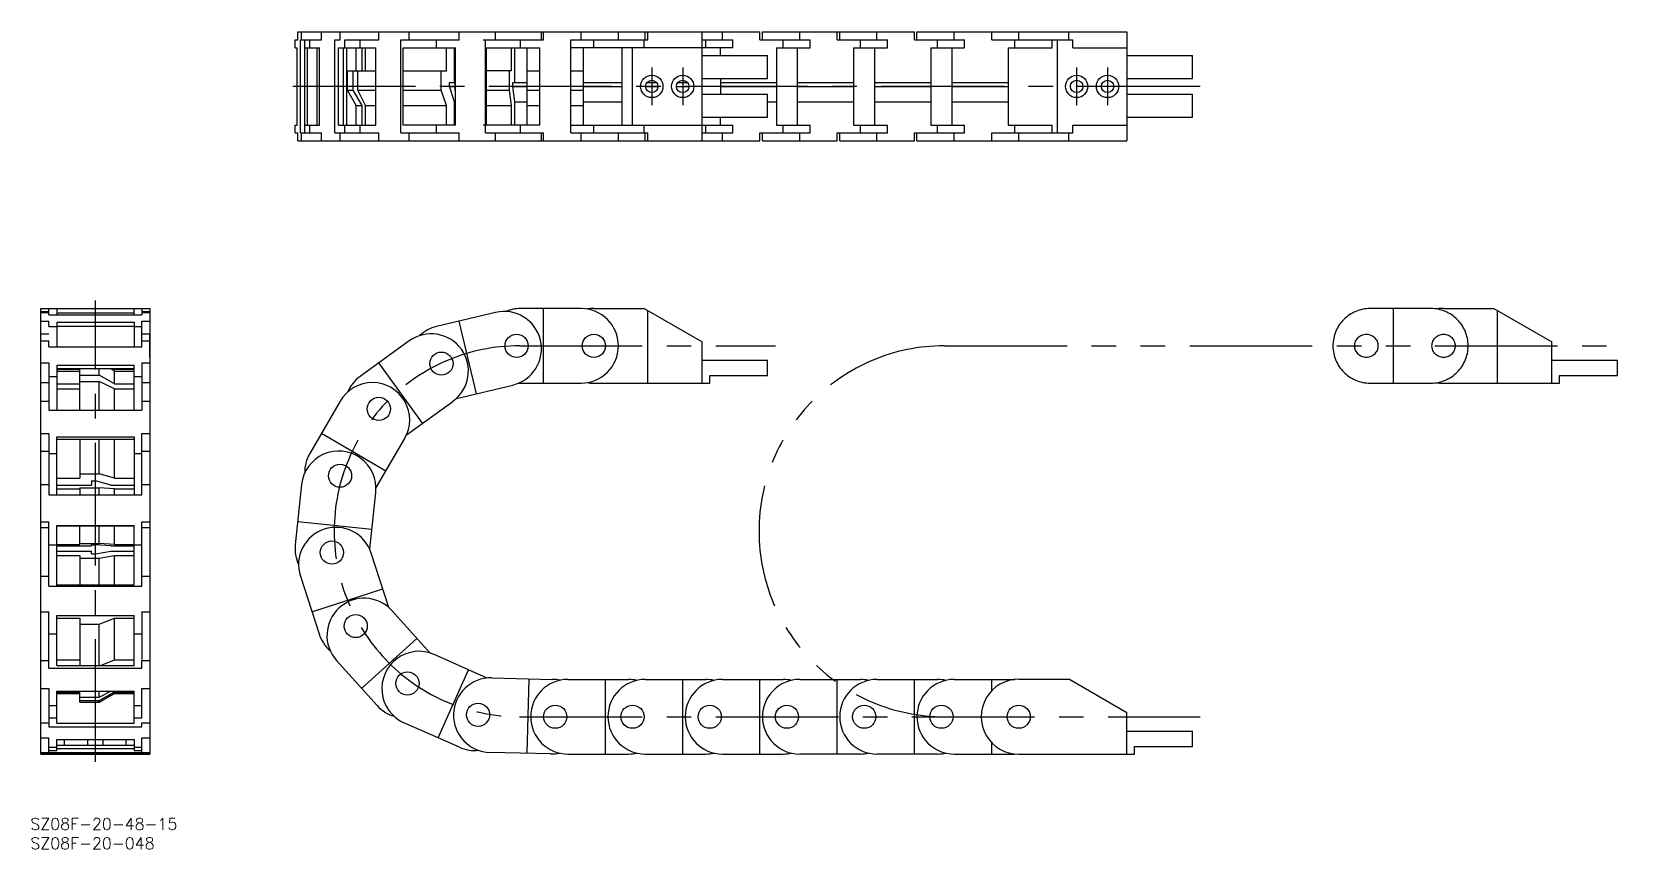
# Model space of a CAD drawing. Extents: x -31 to 382, y -25 to 187.
import ezdxf

# ---------------------------------------------------------------- set-up
doc = ezdxf.new("R2010")
doc.units = 0
doc.linetypes.add('CENTER', pattern=[50.8, 31.75, -6.35, 6.35, -6.35])
doc.linetypes.add('PHANTOM', pattern=[63.5, 31.75, -6.35, 6.35, -6.35, 6.35, -6.35])
doc.layers.get('0').update_dxf_attribs({"linetype": 'CONTINUOUS'})
doc.layers.add('CENTER', color=1, linetype='CENTER')
doc.styles.get("Standard").update_dxf_attribs({"font": 'txt.shx', "height": 3, "bigfont": 'bigfont.shx'})

msp = doc.modelspace()

# ---------------------------------------------------------------- linework, layer by layer
at = {"color": 7, "linetype": 'CONTINUOUS'}
for p, q in [((38.27, 186.95), (157.95, 186.95)), ((38.27, 184.9), (38.27, 186.95)), ((39.29, 184.9), (39.29, 186.95)), ((44.41, 184.9), (44.41, 186.95)), ((49.27, 184.9), (49.27, 186.95)), ((59.31, 184.9), (59.31, 186.95)), ((67.17, 184.9), (67.17, 186.95)), ((80.08, 184.9), (80.08, 186.95)), ((89.52, 184.9), (89.52, 186.95)), ((101.39, 184.9), (101.39, 186.95)), ((101.95, 184.9), (101.95, 186.95)), ((111.65, 184.9), (111.65, 186.95)), ((111.95, 186.96), (117.95, 186.96)), ((111.95, 186.95), (111.95, 186.96)), ((117.95, 186.95), (117.95, 186.96)), ((121.3, 184.9), (121.3, 186.95)), ((128.25, 184.9), (128.25, 186.95)), ((128.95, 184.9), (128.95, 186.95)), ((142.95, 158.75), (142.95, 186.95)), ((148.25, 184.9), (148.25, 186.95)), ((157.95, 184.9), (157.95, 186.95)), ((158.6, 186.95), (197.95, 186.95)), ((158.6, 184.9), (158.6, 186.95)), ((168.25, 184.9), (168.25, 186.95)), ((177.95, 184.9), (177.95, 186.95)), ((178.6, 184.9), (178.6, 186.95)), ((188.25, 184.9), (188.25, 186.95)), ((197.95, 184.9), (197.95, 186.95)), ((198.6, 186.95), (252.95, 186.95)), ((198.6, 184.9), (198.6, 186.95)), ((208.25, 184.9), (208.25, 186.95)), ((217.95, 184.9), (217.95, 186.95)), ((224.95, 184.9), (224.95, 186.95)), ((237.95, 184.9), (237.95, 186.95)), ((252.95, 186.95), (252.95, 158.75)), ((37.58, 184.9), (38.27, 184.9)), ((37.58, 182.85), (37.58, 184.9)), ((37.58, 182.85), (38.16, 182.85)), ((37.63, 182.85), (37.63, 184.9)), ((38.16, 162.85), (38.16, 182.85)), ((39.01, 160.8), (39.01, 184.9)), ((39.01, 184.9), (44.41, 184.9)), ((40.09, 182.85), (40.09, 184.9)), ((40.09, 182.85), (43.9, 182.85)), ((40.1, 162.85), (40.1, 182.85)), ((40.84, 162.85), (40.84, 182.85)), ((41.39, 182.85), (41.39, 184.9)), ((43.31, 162.85), (43.31, 182.85)), ((43.9, 162.85), (43.9, 182.85)), ((47.92, 160.8), (47.92, 184.9)), ((47.92, 184.9), (49.27, 184.9)), ((48.87, 182.85), (58.49, 182.85)), ((48.87, 162.85), (48.87, 182.85)), ((50.14, 162.85), (50.14, 182.85)), ((50.44, 184.9), (59.31, 184.9)), ((50.44, 182.85), (50.44, 184.9)), ((50.96, 162.85), (50.96, 182.85)), ((53.43, 176.85), (53.43, 182.85)), ((54.44, 182.85), (54.44, 184.9)), ((54.96, 176.85), (54.96, 182.85)), ((55.85, 176.85), (55.85, 182.85)), ((58.49, 162.85), (58.49, 182.85)), ((64.98, 160.8), (64.98, 184.9)), ((64.98, 184.9), (80.08, 184.9)), ((65.62, 162.85), (65.62, 182.85)), ((65.62, 182.85), (79.11, 182.85)), ((74.24, 182.85), (74.24, 184.9)), ((76.81, 176.85), (76.81, 182.85)), ((78.91, 173.85), (78.91, 182.85)), ((79.11, 162.85), (79.11, 182.85)), ((86.3, 184.9), (101.95, 184.9)), ((86.89, 160.8), (86.89, 184.9)), ((87.14, 162.85), (87.14, 182.85)), ((87.14, 182.85), (100.95, 182.85)), ((93.67, 176.85), (93.67, 182.85)), ((94.5, 173.85), (94.5, 182.85)), ((95.95, 182.85), (95.95, 184.9)), ((97.7, 162.85), (97.7, 182.85)), ((100.95, 162.85), (100.95, 182.85)), ((108.95, 160.8), (108.95, 184.9)), ((108.95, 184.9), (128.95, 184.9)), ((150.95, 182.85), (108.95, 182.85)), ((112.2, 182.85), (112.2, 162.85)), ((114.95, 182.85), (114.95, 184.9)), ((122.2, 182.85), (122.2, 162.85)), ((124.95, 162.85), (124.95, 182.85)), ((127.95, 182.85), (127.95, 184.9)), ((142.95, 184.9), (150.95, 184.9)), ((143.95, 182.85), (143.95, 184.9)), ((147.7, 180.85), (147.7, 182.85)), ((150.95, 182.85), (150.95, 184.9)), ((157.95, 184.9), (170.95, 184.9)), ((162.2, 182.85), (162.2, 162.85)), ((162.2, 182.85), (170.95, 182.85)), ((163.95, 182.85), (163.95, 184.9)), ((167.7, 162.85), (167.7, 182.85)), ((170.95, 182.85), (170.95, 184.9)), ((177.95, 184.9), (190.95, 184.9)), ((182.2, 182.85), (182.2, 162.85)), ((182.2, 182.85), (190.95, 182.85)), ((183.95, 182.85), (183.95, 184.9)), ((187.7, 162.85), (187.7, 182.85)), ((190.95, 182.85), (190.95, 184.9)), ((197.95, 184.9), (210.95, 184.9)), ((202.2, 182.85), (202.2, 162.85)), ((202.2, 182.85), (210.95, 182.85)), ((203.95, 182.85), (203.95, 184.9)), ((207.7, 162.85), (207.7, 182.85)), ((210.95, 182.85), (210.95, 184.9)), ((217.95, 184.9), (238.95, 184.9)), ((222.2, 182.85), (222.2, 162.85)), ((222.2, 182.85), (233.6, 182.85)), ((223.95, 182.85), (223.95, 184.9)), ((233.6, 182.85), (233.6, 184.9)), ((234.95, 160.8), (234.95, 184.9)), ((238.95, 182.85), (238.95, 184.9)), ((238.95, 182.85), (252.95, 182.85)), ((142.95, 180.85), (159.95, 180.85)), ((159.95, 174.85), (159.95, 180.85)), ((252.95, 180.85), (269.95, 180.85)), ((269.95, 174.85), (269.95, 180.85)), ((51.13, 176.85), (58.49, 176.85)), ((51.13, 171.89), (51.13, 176.85)), ((52.67, 171.89), (52.67, 176.85)), ((53.85, 171.89), (53.85, 176.85)), ((65.62, 176.85), (76.81, 176.85)), ((75.45, 171.89), (75.45, 176.85)), ((77.56, 173.85), (79.03, 173.85)), ((77.56, 172.85), (77.56, 173.85)), ((79.03, 171.89), (79.03, 176.85)), ((79.03, 176.85), (79.11, 176.85)), ((93.67, 176.85), (87.14, 176.85)), ((93.14, 171.89), (93.14, 176.85)), ((93.97, 173.85), (97.7, 173.85)), ((93.97, 172.85), (93.97, 173.85)), ((97.7, 176.85), (100.95, 176.85)), ((108.95, 176.85), (112.2, 176.85)), ((112.2, 173.85), (122.2, 173.85)), ((128.71, 173.85), (131.2, 173.85)), ((136.71, 173.85), (139.2, 173.85)), ((142.95, 174.85), (159.95, 174.85)), ((147.7, 174.85), (147.7, 170.85)), ((147.7, 173.85), (162.2, 173.85)), ((167.7, 173.85), (182.2, 173.85)), ((187.7, 173.85), (202.2, 173.85)), ((207.7, 173.85), (222.2, 173.85)), ((252.95, 174.85), (269.95, 174.85)), ((53.43, 167.89), (51.13, 171.89)), ((51.13, 171.89), (52.67, 171.89)), ((54.96, 167.89), (52.67, 171.89)), ((53.85, 171.89), (58.49, 171.89)), ((55.85, 167.89), (53.85, 171.89)), ((65.62, 171.89), (75.45, 171.89)), ((76.81, 167.89), (75.45, 171.89)), ((78.91, 168.85), (77.56, 172.85)), ((77.56, 172.85), (79.03, 172.85)), ((79.11, 171.32), (79.03, 171.89)), ((79.03, 171.89), (79.11, 171.89)), ((87.14, 171.89), (93.14, 171.89)), ((93.67, 167.89), (93.14, 171.89)), ((94.5, 168.85), (93.97, 172.85)), ((93.97, 172.85), (97.7, 172.85)), ((97.7, 171.89), (100.95, 171.89)), ((108.95, 171.89), (112.2, 171.89)), ((112.2, 172.85), (122.2, 172.85)), ((128.35, 172.85), (131.55, 172.85)), ((136.35, 172.85), (139.55, 172.85)), ((142.95, 170.85), (159.95, 170.85)), ((147.7, 172.85), (162.2, 172.85)), ((159.95, 164.85), (159.95, 170.85)), ((167.7, 172.85), (182.2, 172.85)), ((187.7, 172.85), (202.2, 172.85)), ((207.7, 172.85), (222.2, 172.85)), ((252.95, 170.85), (269.95, 170.85)), ((269.95, 164.85), (269.95, 170.85)), ((53.43, 167.89), (54.96, 167.89)), ((53.43, 162.85), (53.43, 167.89)), ((54.96, 162.85), (54.96, 167.89)), ((55.85, 167.89), (58.49, 167.89)), ((55.85, 162.85), (55.85, 167.89)), ((65.62, 167.89), (76.81, 167.89)), ((76.81, 162.85), (76.81, 167.89)), ((78.91, 162.85), (78.91, 168.85)), ((78.91, 168.85), (79.11, 168.85)), ((87.14, 167.89), (93.67, 167.89)), ((93.67, 162.85), (93.67, 167.89)), ((94.5, 162.85), (94.5, 168.85)), ((94.5, 168.85), (97.7, 168.85)), ((97.7, 167.89), (100.95, 167.89)), ((108.95, 167.89), (112.2, 167.89)), ((112.2, 168.85), (122.2, 168.85)), ((159.95, 168.85), (162.2, 168.85)), ((167.7, 168.85), (182.2, 168.85)), ((187.7, 168.85), (202.2, 168.85)), ((207.7, 168.85), (222.2, 168.85)), ((37.58, 160.8), (37.58, 162.85)), ((37.58, 162.85), (38.16, 162.85)), ((37.63, 160.8), (37.63, 162.85)), ((40.09, 160.8), (40.09, 162.85)), ((40.09, 162.85), (43.9, 162.85)), ((41.39, 160.8), (41.39, 162.85)), ((48.87, 162.85), (58.49, 162.85)), ((50.44, 160.8), (50.44, 162.85)), ((54.44, 160.8), (54.44, 162.85)), ((79.11, 162.85), (65.62, 162.85)), ((74.24, 160.8), (74.24, 162.85)), ((100.95, 162.85), (86.3, 162.85)), ((95.95, 160.8), (95.95, 162.85)), ((108.95, 162.85), (150.95, 162.85)), ((114.95, 160.8), (114.95, 162.85)), ((127.95, 160.8), (127.95, 162.85)), ((142.95, 164.85), (159.95, 164.85)), ((143.95, 160.8), (143.95, 162.85)), ((147.7, 162.85), (147.7, 164.85)), ((150.95, 160.8), (150.95, 162.85)), ((162.2, 162.85), (170.95, 162.85)), ((163.95, 160.8), (163.95, 162.85)), ((170.95, 160.8), (170.95, 162.85)), ((182.2, 162.85), (190.95, 162.85)), ((183.95, 160.8), (183.95, 162.85)), ((190.95, 160.8), (190.95, 162.85)), ((202.2, 162.85), (210.95, 162.85)), ((203.95, 160.8), (203.95, 162.85)), ((210.95, 160.8), (210.95, 162.85)), ((222.2, 162.85), (233.6, 162.85)), ((223.95, 160.8), (223.95, 162.85)), ((233.6, 160.8), (233.6, 162.85)), ((238.95, 162.85), (252.95, 162.85)), ((238.95, 160.8), (238.95, 162.85)), ((252.95, 164.85), (269.95, 164.85)), ((37.58, 160.8), (38.27, 160.8)), ((38.27, 158.75), (38.27, 160.8)), ((38.27, 158.75), (157.95, 158.75)), ((39.01, 160.8), (44.41, 160.8)), ((39.29, 158.75), (39.29, 160.8)), ((44.41, 158.75), (44.41, 160.8)), ((47.92, 160.8), (59.31, 160.8)), ((49.27, 158.75), (49.27, 160.8)), ((59.31, 158.75), (59.31, 160.8)), ((64.98, 160.8), (80.08, 160.8)), ((67.17, 158.75), (67.17, 160.8)), ((80.08, 158.75), (80.08, 160.8)), ((86.89, 160.8), (101.95, 160.8)), ((89.52, 158.75), (89.52, 160.8)), ((101.39, 158.75), (101.39, 160.8)), ((101.95, 158.75), (101.95, 160.8)), ((108.95, 160.8), (128.95, 160.8)), ((111.65, 158.75), (111.65, 160.8)), ((111.95, 158.74), (111.95, 158.75)), ((111.95, 158.74), (117.95, 158.74)), ((117.95, 158.74), (117.95, 158.75)), ((121.3, 158.75), (121.3, 160.8)), ((128.25, 158.75), (128.25, 160.8)), ((128.95, 158.75), (128.95, 160.8)), ((142.95, 160.8), (150.95, 160.8)), ((148.25, 158.75), (148.25, 160.8)), ((157.95, 160.8), (170.95, 160.8)), ((157.95, 158.75), (157.95, 160.8)), ((158.6, 158.75), (158.6, 160.8)), ((158.6, 158.75), (177.95, 158.75)), ((168.25, 158.75), (168.25, 160.8)), ((177.95, 160.8), (190.95, 160.8)), ((177.95, 158.75), (177.95, 160.8)), ((178.6, 158.75), (178.6, 160.8)), ((178.6, 158.75), (197.95, 158.75)), ((188.25, 158.75), (188.25, 160.8)), ((197.95, 160.8), (210.95, 160.8)), ((197.95, 158.75), (197.95, 160.8)), ((198.6, 158.75), (198.6, 160.8)), ((198.6, 158.75), (252.95, 158.75)), ((208.25, 158.75), (208.25, 160.8)), ((217.95, 160.8), (238.95, 160.8)), ((217.95, 158.75), (217.95, 160.8)), ((224.95, 158.75), (224.95, 160.8)), ((237.95, 158.75), (237.95, 160.8)), ((-28.2, 0), (-28.2, 115.35)), ((-28.2, 115.35), (0, 115.35)), ((-28.2, 114.59), (-26.15, 114.59)), ((-28.2, 114.33), (-26.15, 114.33)), ((-28.2, 112.09), (-26.15, 112.09)), ((-26.15, 113.71), (-26.15, 115.4)), ((-26.15, 115.4), (-24.1, 115.4)), ((-26.15, 113.71), (-2.05, 113.71)), ((-26.15, 110.71), (-26.15, 112.09)), ((-24.1, 115.4), (-24.1, 113.71)), ((-24.1, 114.25), (-4.1, 114.25)), ((-24.1, 111.86), (-4.1, 111.86)), ((-24.1, 111.86), (-24.1, 105.4)), ((-4.1, 113.71), (-4.1, 115.4)), ((-4.1, 115.4), (-2.05, 115.4)), ((-4.1, 111.86), (-4.1, 105.4)), ((-2.05, 115.4), (-2.05, 113.71)), ((-2.05, 114.59), (0, 114.59)), ((-2.05, 114.33), (0, 114.33)), ((-2.05, 105.4), (-2.05, 112.09)), ((-2.05, 112.09), (0, 112.09)), ((0, 115.35), (0, 0)), ((89.52, 114.33), (74.24, 110.71)), ((84.53, 93.31), (80.08, 112.09)), ((111.65, 115.35), (95.95, 115.35)), ((101.95, 96.05), (101.95, 115.35)), ((114.95, 115.4), (127.95, 115.4)), ((127.95, 115.4), (142.95, 106.74)), ((128.95, 96), (128.95, 114.82)), ((-28.21, 102.7), (-28.21, 108.7)), ((-28.21, 108.7), (-28.2, 108.7)), ((-28.2, 108.81), (-26.15, 108.81)), ((-26.15, 110.71), (-24.1, 110.71)), ((-24.1, 110.79), (-4.1, 110.79)), ((-4.1, 110.71), (-2.05, 110.71)), ((-2.05, 108.81), (0, 108.81)), ((0, 108.7), (0.01, 108.7)), ((0.01, 102.7), (0.01, 108.7)), ((-28.2, 106.98), (-26.15, 106.98)), ((-26.15, 105.4), (-26.15, 106.98)), ((-26.15, 105.4), (-2.05, 105.4)), ((-2.05, 106.98), (0, 106.98)), ((67.17, 106.98), (54.44, 97.79)), ((142.95, 96), (142.95, 106.74)), ((-28.21, 102.7), (-28.2, 102.7)), ((-28.2, 101.3), (-26.15, 101.3)), ((-26.15, 101.3), (-26.15, 89.04)), ((-24.1, 100.72), (-4.1, 100.72)), ((-24.1, 100.72), (-24.1, 89.04)), ((-24.1, 99.83), (-4.1, 99.83)), ((-24.1, 99.65), (-18.1, 99.65)), ((-24.1, 99.18), (-18.1, 99.18)), ((-22.1, 99.65), (-22.1, 99.83)), ((-18.1, 89.04), (-18.1, 99.83)), ((-13.14, 98.08), (-13.14, 99.83)), ((-9.14, 99.18), (-10.29, 99.83)), ((-9.14, 99.65), (-9.44, 99.83)), ((-9.14, 99.65), (-4.1, 99.65)), ((-9.14, 99.18), (-4.1, 99.18)), ((-9.14, 95.84), (-9.14, 99.18)), ((-6.1, 99.65), (-6.1, 99.83)), ((-4.1, 89.04), (-4.1, 100.72)), ((-2.05, 101.3), (-2.05, 89.04)), ((-2.05, 101.3), (0, 101.3)), ((0, 102.7), (0.01, 102.7)), ((70.6, 85.65), (59.31, 101.3)), ((142.95, 102), (159.95, 102)), ((159.95, 98), (159.95, 102)), ((-28.2, 96.18), (-26.15, 96.18)), ((-26.15, 97.79), (-24.1, 97.79)), ((-24.1, 95.84), (-18.1, 95.84)), ((-18.1, 98.08), (-13.14, 98.08)), ((-18.1, 96.45), (-13.14, 96.45)), ((-9.14, 95.84), (-13.14, 98.08)), ((-13.14, 89.04), (-13.14, 96.45)), ((-9.14, 94.57), (-13.14, 96.45)), ((-9.14, 95.84), (-4.1, 95.84)), ((-4.1, 97.79), (-2.05, 97.79)), ((-2.05, 96.18), (0, 96.18)), ((79.4, 92.1), (93.97, 95.55)), ((95.95, 96.05), (111.65, 96.05)), ((114.95, 96), (144.95, 96)), ((144.95, 96), (144.95, 98)), ((144.95, 98), (159.95, 98)), ((-28.2, 91.37), (-26.15, 91.37)), ((-24.1, 94.57), (-18.1, 94.57)), ((-9.14, 89.04), (-9.14, 94.57)), ((-9.14, 94.57), (-4.1, 94.57)), ((-2.05, 91.37), (0, 91.37)), ((49.27, 91.37), (41.39, 77.79)), ((66.47, 82.67), (78.47, 91.33)), ((-26.15, 89.04), (-2.05, 89.04)), ((-28.2, 82.98), (-26.15, 82.98)), ((-26.15, 82.98), (-26.15, 67.14)), ((-2.05, 67.14), (-2.05, 82.98)), ((-2.05, 82.98), (0, 82.98)), ((61.1, 73.29), (44.41, 82.98)), ((-28.2, 78.45), (-26.15, 78.45)), ((-24.1, 82.12), (-4.1, 82.12)), ((-24.1, 67.14), (-24.1, 82.12)), ((-24.1, 81.56), (-4.1, 81.56)), ((-18.1, 81.56), (-18.1, 71.43)), ((-13.14, 72.59), (-13.14, 81.56)), ((-9.14, 71.43), (-9.14, 81.56)), ((-4.1, 82.12), (-4.1, 67.14)), ((-2.05, 78.45), (0, 78.45)), ((58.54, 68.88), (65.97, 81.68)), ((-26.15, 77.79), (-24.1, 77.79)), ((-4.1, 77.79), (-2.05, 77.79)), ((-24.1, 71.43), (-18.1, 71.43)), ((-18.1, 72.59), (-13.14, 72.59)), ((-15.1, 70.78), (-14.1, 70.78)), ((-15.1, 70.78), (-15.1, 69.62)), ((-10.1, 69.62), (-14.1, 70.78)), ((-9.14, 71.43), (-13.14, 72.59)), ((-9.14, 71.43), (-4.1, 71.43)), ((-28.2, 69.82), (-26.15, 69.82)), ((-26.15, 67.14), (-2.05, 67.14)), ((-24.1, 69.62), (-15.1, 69.62)), ((-24.1, 68.71), (-18.1, 68.71)), ((-18.1, 68.95), (-13.14, 68.95)), ((-18.1, 68.95), (-18.1, 67.14)), ((-9.14, 68.71), (-13.14, 68.95)), ((-13.14, 67.14), (-13.14, 68.95)), ((-10.1, 69.62), (-4.1, 69.62)), ((-9.14, 68.71), (-4.1, 68.71)), ((-9.14, 67.14), (-9.14, 68.71)), ((-2.05, 69.82), (0, 69.82)), ((39.29, 69.82), (37.63, 54.21)), ((56.92, 53.06), (58.49, 67.78)), ((-28.2, 60.18), (-26.15, 60.18)), ((-28.2, 58.71), (-26.15, 58.71)), ((-26.15, 43.51), (-26.15, 60.18)), ((-24.1, 43.54), (-24.1, 59.18)), ((-24.1, 59.18), (-4.1, 59.18)), ((-24.1, 59.07), (-4.1, 59.07)), ((-18.1, 54.29), (-18.1, 59.07)), ((-13.14, 54.53), (-13.14, 59.07)), ((-9.14, 54.29), (-9.14, 59.07)), ((-4.1, 43.85), (-4.1, 59.18)), ((-2.05, 43.51), (-2.05, 60.18)), ((-2.05, 60.18), (0, 60.18)), ((-2.05, 58.71), (0, 58.71)), ((57.46, 58.14), (38.27, 60.18)), ((-26.15, 54.21), (-24.1, 54.21)), ((-24.1, 54.29), (-18.1, 54.29)), ((-24.1, 53.91), (-15.1, 53.91)), ((-18.1, 54.53), (-13.14, 54.53)), ((-15.1, 54.15), (-14.1, 54.15)), ((-15.1, 53.91), (-15.1, 54.15)), ((-10.1, 53.91), (-14.1, 54.15)), ((-9.14, 54.29), (-13.14, 54.53)), ((-10.1, 53.91), (-4.1, 53.91)), ((-9.14, 54.29), (-4.1, 54.29)), ((-4.1, 54.21), (-2.05, 54.21)), ((-24.1, 52.56), (-15.1, 52.56)), ((-24.1, 51.45), (-18.1, 51.45)), ((-18.1, 51.45), (-18.1, 43.85)), ((-18.1, 50.73), (-13.14, 50.73)), ((-15.1, 51.85), (-15.1, 52.56)), ((-15.1, 51.85), (-14.1, 51.85)), ((-14.1, 51.85), (-10.1, 52.56)), ((-13.14, 50.73), (-9.14, 51.45)), ((-13.14, 43.85), (-13.14, 50.73)), ((-10.1, 52.56), (-4.1, 52.56)), ((-9.14, 43.85), (-9.14, 51.45)), ((-9.14, 51.45), (-4.1, 51.45)), ((61.89, 37.96), (57.32, 52.03)), ((-28.2, 46.08), (-26.15, 46.08)), ((-2.05, 46.08), (0, 46.08)), ((38.96, 46.08), (43.8, 31.15)), ((-26.15, 43.51), (-2.05, 43.51)), ((-24.1, 43.85), (-4.1, 43.85)), ((41.95, 36.85), (60.31, 42.81)), ((72.58, 26.19), (62.67, 37.18)), ((-28.2, 36.85), (-26.15, 36.85)), ((-26.15, 22.26), (-26.15, 36.85)), ((-24.1, 35.9), (-4.1, 35.9)), ((-24.1, 22.99), (-24.1, 35.9)), ((-24.1, 35.18), (-18.1, 35.18)), ((-18.1, 35.18), (-18.1, 22.99)), ((-18.1, 33.63), (-13.14, 33.63)), ((-13.14, 33.63), (-9.14, 35.18)), ((-13.14, 22.99), (-13.14, 33.63)), ((-9.14, 24.41), (-9.14, 35.18)), ((-9.14, 35.18), (-4.1, 35.18)), ((-4.1, 22.99), (-4.1, 35.9)), ((-2.05, 36.85), (-2.05, 24.47)), ((-2.05, 36.85), (0, 36.85)), ((-26.15, 31.15), (-24.1, 31.15)), ((-4.1, 31.15), (-2.05, 31.15)), ((54.83, 17.05), (69.16, 29.97)), ((87.3, 19.72), (73.61, 25.8)), ((-28.2, 24.26), (-26.15, 24.26)), ((-26.15, 22.26), (-2.05, 22.26)), ((-24.1, 24.41), (-18.1, 24.41)), ((-24.1, 22.99), (-4.1, 22.99)), ((-12.8, 22.99), (-9.14, 24.41)), ((-9.14, 24.41), (-4.1, 24.41)), ((-2.05, 24.26), (0, 24.26)), ((-2.05, 22.26), (-2.05, 24.26)), ((48.33, 24.26), (58.84, 12.6)), ((74.65, 4.22), (82.48, 21.86)), ((-28.2, 17.05), (-26.15, 17.05)), ((-26.15, 17.05), (-26.15, 7.06)), ((-2.05, 9.41), (-2.05, 17.05)), ((-2.05, 17.05), (0, 17.05)), ((88.5, 19.77), (104.2, 19.37)), ((97.71, 0.23), (98.2, 19.52)), ((108.25, 19.35), (123.95, 19.35)), ((117.95, 0.05), (117.95, 19.35)), ((128.25, 19.35), (143.95, 19.35)), ((137.95, 0.05), (137.95, 19.35)), ((148.25, 19.35), (163.95, 19.35)), ((157.95, 0.05), (157.95, 19.35)), ((168.25, 19.35), (183.95, 19.35)), ((177.95, 0.05), (177.95, 19.35)), ((188.25, 19.35), (203.95, 19.35)), ((197.95, 0.05), (197.95, 19.35)), ((208.25, 19.35), (223.95, 19.35)), ((217.95, 16.41), (217.95, 19.35)), ((224.95, 19.4), (237.95, 19.4)), ((252.95, 10.74), (237.95, 19.4)), ((-26.15, 12.6), (-24.1, 12.6)), ((-24.1, 16.31), (-4.1, 16.31)), ((-24.1, 8.07), (-24.1, 16.31)), ((-24.1, 16.18), (-18.1, 16.18)), ((-24.1, 15.82), (-18.1, 15.82)), ((-24.1, 15.75), (-18.1, 15.75)), ((-18.1, 13.44), (-18.1, 16.31)), ((-18.1, 14.74), (-13.14, 14.74)), ((-18.1, 13.87), (-13.14, 13.87)), ((-18.1, 13.51), (-13.14, 13.51)), ((-18.1, 13.44), (-13.14, 13.44)), ((-13.14, 14.74), (-10.15, 16.31)), ((-13.14, 14.74), (-13.14, 16.31)), ((-13.14, 13.87), (-9.14, 16.18)), ((-13.14, 13.51), (-9.14, 15.82)), ((-13.14, 13.44), (-9.14, 15.75)), ((-13.14, 13.51), (-13.14, 13.87)), ((-9.14, 16.18), (-4.1, 16.18)), ((-9.14, 15.82), (-9.14, 16.18)), ((-9.14, 15.82), (-4.1, 15.82)), ((-9.14, 15.75), (-4.1, 15.75)), ((-4.1, 8.07), (-4.1, 16.31)), ((-4.1, 12.6), (-2.05, 12.6)), ((-26.15, 9.41), (-24.1, 9.41)), ((-4.1, 9.41), (-2.05, 9.41)), ((252.95, 0), (252.95, 10.74)), ((-28.2, 8.16), (-26.15, 8.16)), ((-28.2, 4.22), (-26.15, 4.22)), ((-26.15, 7.06), (-2.05, 7.06)), ((-26.15, 0.4), (-26.15, 4.22)), ((-24.1, 8.07), (-4.1, 8.07)), ((-2.05, 8.16), (0, 8.16)), ((-2.05, 7.06), (-2.05, 8.16)), ((-2.05, 0.4), (-2.05, 4.22)), ((-2.05, 4.22), (0, 4.22)), ((80.13, 1.79), (65.78, 8.16)), ((252.95, 6), (269.95, 6)), ((269.95, 2), (269.95, 6)), ((-28.2, 0.47), (-26.15, 0.47)), ((-28.2, 0.23), (-26.15, 0.23)), ((-28.2, 0.05), (0, 0.05)), ((-28.2, 0), (0, 0)), ((-26.15, 1.79), (-24.1, 1.79)), ((-26.15, 0.96), (-24.1, 0.96)), ((-26.15, 0.4), (-2.05, 0.4)), ((-26.15, 0), (-26.15, 0.23)), ((-26.15, 0.08), (-24.1, 0.08)), ((-26.15, 0.08), (-24.1, 0.08)), ((-24.1, 3.82), (-4.1, 3.82)), ((-24.1, 0.96), (-24.1, 3.82)), ((-24.1, 2.3), (-4.1, 2.3)), ((-24.1, 1.5), (-4.1, 1.5)), ((-24.1, 0.2), (-4.1, 0.2)), ((-24.1, 0.08), (-24.1, 0.2)), ((-22.1, 2.3), (-22.1, 3.82)), ((-16.1, 2.3), (-16.1, 3.82)), ((-12.1, 2.3), (-12.1, 3.82)), ((-6.1, 2.3), (-6.1, 3.82)), ((-4.1, 3.82), (-4.1, 0.96)), ((-4.1, 1.79), (-2.05, 1.79)), ((-4.1, 0.96), (-2.05, 0.96)), ((-4.1, 0.08), (-4.1, 0.2)), ((-4.1, 0.08), (-2.05, 0.08)), ((-4.1, 0.08), (-2.05, 0.08)), ((-2.05, 0.47), (0, 0.47)), ((-2.05, 0.23), (0, 0.23)), ((-2.05, 0.23), (-2.05, 0)), ((103.71, 0.08), (88.02, 0.47)), ((108.25, 0.05), (123.96, 0.05)), ((128.25, 0.05), (143.96, 0.05)), ((148.25, 0.05), (163.96, 0.05)), ((183.95, 0.05), (168.25, 0.05)), ((203.95, 0.05), (188.25, 0.05)), ((208.25, 0.05), (223.97, 0.05)), ((217.95, 0.05), (217.95, 2.99)), ((224.95, 0), (254.95, 0)), ((254.95, 0), (254.95, 2)), ((254.95, 2), (269.95, 2))]:
    msp.add_line(p, q, dxfattribs=at)
at = {"color": 3, "linetype": 'PHANTOM'}
for p, q in [((331.65, 115.35), (315.95, 115.35)), ((321.95, 96.05), (321.95, 115.35)), ((334.95, 115.4), (347.95, 115.4)), ((347.95, 115.4), (362.95, 106.74)), ((348.95, 96), (348.95, 114.82)), ((205.71, 105.7), (381.95, 105.7)), ((362.95, 96), (362.95, 106.74)), ((362.95, 102), (379.95, 102)), ((379.95, 98), (379.95, 102)), ((315.95, 96.05), (331.65, 96.05)), ((334.95, 96), (364.95, 96)), ((364.95, 98), (379.95, 98)), ((364.95, 96), (364.95, 98))]:
    msp.add_line(p, q, dxfattribs=at)
at = {"color": 7, "linetype": 'CONTINUOUS'}
for centre, radius in [((129.95, 172.85), 2.9), ((129.95, 172.85), 1.6), ((137.95, 172.85), 2.9), ((137.95, 172.85), 1.6), ((239.95, 172.85), 2.9), ((239.95, 172.85), 1.6), ((247.95, 172.85), 2.9), ((247.95, 172.85), 1.6), ((94.95, 105.7), 3), ((114.95, 105.7), 3), ((75.49, 101.09), 3), ((59.28, 89.38), 3), ((49.24, 72.08), 3), ((47.12, 52.2), 3), ((53.29, 33.17), 3), ((66.68, 18.31), 3), ((84.96, 10.2), 3), ((104.95, 9.7), 3), ((124.95, 9.7), 3), ((144.95, 9.7), 3), ((164.95, 9.7), 3), ((184.95, 9.7), 3), ((204.95, 9.7), 3), ((224.95, 9.7), 3)]:
    msp.add_circle(centre, radius, dxfattribs=at)
at = {"color": 3, "linetype": 'PHANTOM'}
for centre in [(314.95, 105.7), (334.95, 105.7)]:
    msp.add_circle(centre, 3, dxfattribs=at)
at = {"color": 7, "linetype": 'CONTINUOUS'}
for centre, radius, start, end in [((91.74, 104.94), 9.65, 283.3321, 103.332), ((95.95, 105.7), 9.65, 90, 113.0533), ((111.65, 105.7), 9.65, 270, 90), ((114.95, 105.7), 9.7, 89.9997, 100.6735), ((72.82, 99.16), 9.65, 305.8234, 125.8234), ((76.47, 101.32), 9.65, 103.332, 133.343), ((57.62, 86.53), 9.65, 329.8728, 149.8728), ((60.09, 89.97), 9.65, 125.8234, 157.017), ((95.95, 105.7), 9.65, 267.4328, 270), ((114.95, 105.7), 9.7, 259.3264, 270.0003), ((48.89, 68.8), 9.65, 353.9222, 173.9222), ((49.74, 72.95), 9.65, 149.8728, 181.0664), ((48.14, 49.06), 9.65, 17.9716, 197.9716), ((47.23, 53.19), 9.65, 173.9222, 205.1158), ((55.5, 30.72), 9.65, 42.021, 222.021), ((52.98, 34.12), 9.65, 197.9716, 229.1653), ((69.7, 16.98), 9.65, 66.0703, 246.0703), ((69.7, 16.98), 9.65, 66.0703, 246.0703), ((88.26, 10.12), 9.65, 88.5617, 268.5616), ((108.25, 9.7), 9.65, 90, 270), ((103.96, 9.73), 9.65, 76.7929, 88.5617), ((128.25, 9.7), 9.65, 90, 270), ((123.95, 9.7), 9.65, 77.1266, 90), ((148.25, 9.7), 9.65, 90, 270), ((143.95, 9.7), 9.65, 77.1266, 90), ((168.25, 9.7), 9.65, 90, 270), ((163.95, 9.7), 9.65, 77.1266, 90), ((188.25, 9.7), 9.65, 90, 270), ((183.95, 9.7), 9.65, 77.1266, 90), ((208.25, 9.7), 9.65, 90, 270), ((203.95, 9.7), 9.65, 77.1266, 90), ((224.95, 9.7), 9.7, 89.9997, 270.0114), ((223.95, 9.7), 9.65, 89.9038, 90), ((66.01, 19.06), 9.65, 222.0209, 253.2146), ((84.05, 10.61), 9.65, 246.0703, 276.0813), ((103.96, 9.73), 9.65, 268.5616, 282.5382), ((123.95, 9.7), 9.65, 270, 282.8734), ((143.95, 9.7), 9.65, 270, 282.8734), ((163.95, 9.7), 9.65, 270, 282.8735), ((183.95, 9.7), 9.65, 270, 282.8735), ((203.95, 9.7), 9.65, 270, 282.8734), ((223.95, 9.7), 9.65, 270, 270.0963)]:
    msp.add_arc(centre, radius, start, end, dxfattribs=at)
at = {"color": 3, "linetype": 'PHANTOM'}
for centre, radius, start, end in [((315.95, 105.7), 9.65, 90, 270), ((331.65, 105.7), 9.65, 270, 90), ((334.95, 105.7), 9.7, 89.9997, 100.6735), ((205.71, 57.7), 48, 90, 270), ((334.95, 105.7), 9.7, 259.3264, 270.0003)]:
    msp.add_arc(centre, radius, start, end, dxfattribs=at)
at = {"layer": 'CENTER', "color": 1, "linetype": 'CENTER'}
for p, q in [((129.95, 177.75), (129.95, 167.95)), ((137.95, 177.75), (137.95, 167.95)), ((239.95, 177.75), (239.95, 167.95)), ((247.95, 177.75), (247.95, 167.95)), ((271.95, 172.85), (35.58, 172.85)), ((-14.1, -2), (-14.1, 117.4)), ((95.71, 105.7), (161.95, 105.7)), ((95.71, 9.7), (271.95, 9.7))]:
    msp.add_line(p, q, dxfattribs=at)
msp.add_arc((95.71, 57.7), 48, 90, 270, dxfattribs=at)

# ---------------------------------------------------------------- texts
at = {"color": 7, "linetype": 'CONTINUOUS'}
for s, p in [('SZ08F-20-48-15', (-30.94, -19.57)), ('SZ08F-20-048', (-30.94, -24.57))]:
    msp.add_text(s, height=3, dxfattribs=at).set_placement(p)

doc.saveas('drawing.dxf')
